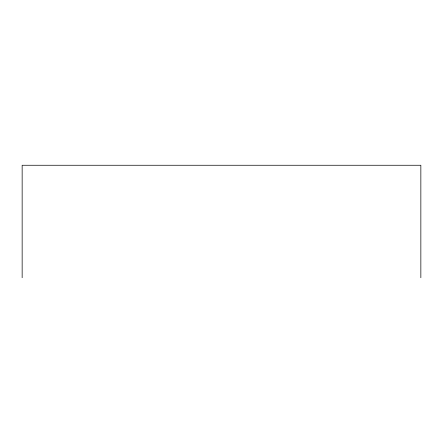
<?xml version="1.0" encoding="UTF-8"?>
<svg xmlns="http://www.w3.org/2000/svg" width="443" height="443" viewBox="0 0 443 443"><rect width="100%" height="100%" fill="white"/><g stroke="black" fill="none" stroke-linecap="round" stroke-linejoin="round"><path stroke-width="0.66" d="M420.85 277.739L420.85 165.261L22.15 165.261L22.15 277.739"/></g></svg>
